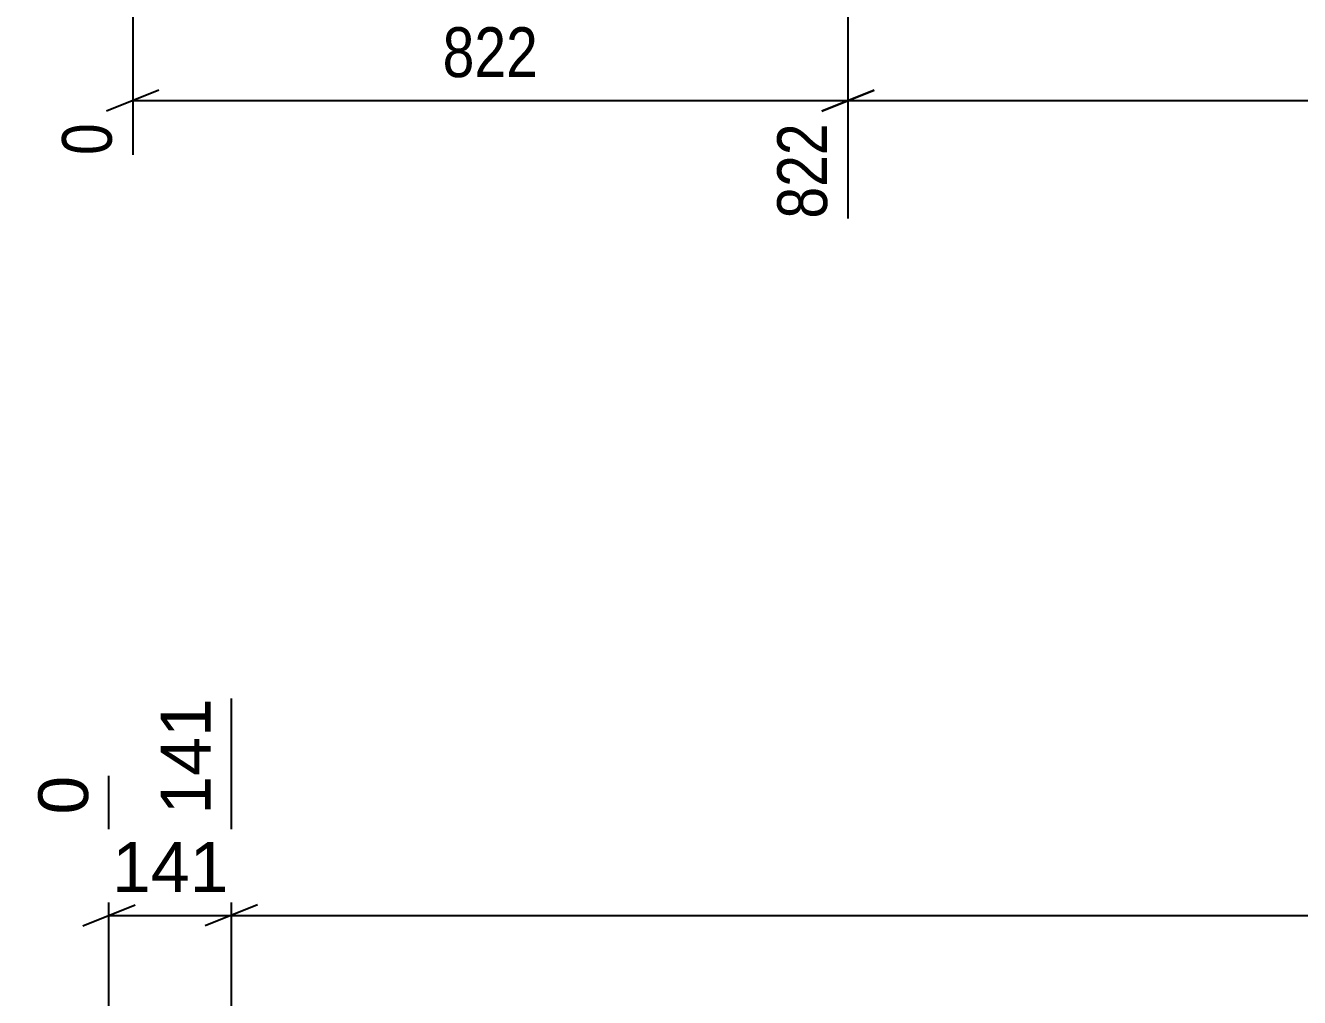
# Model space of a CAD drawing. Header units: millimetres. Extents: x 0 to 1189, y 0 to 841.
# Drawn here: x 160.6 to 233.9, y 543.2 to 599.1 of the extents above; entities that cross this region are included whole.
import ezdxf

# ---------------------------------------------------------------- set-up
doc = ezdxf.new("R2010")
doc.units = ezdxf.units.MM
doc.styles.add('Arial', font='arial.ttf', dxfattribs={"height": 0.2})
doc.styles.add('Arial Narrow', font='ARIALN.TTF', dxfattribs={"height": 0.2})

# ---------------------------------------------------------------- blocks, each defined once
blk = doc.blocks.new('StraightDimension-348435271-11107 - 1689')
at = {"color": 7, "linetype": 'Continuous'}
for p, q in [((172.472, 470.422), (172.472, 560.374)), ((173.972, 548.503), (170.972, 547.303)), ((172.472, 547.903), (310.255, 547.903))]:
    blk.add_line(p, q, dxfattribs=at)
blk = doc.blocks.new('StraightDimension-348435271-11108 - 1689')
at = {"color": 7, "linetype": 'Continuous'}
for p, q in [((172.472, 470.422), (172.472, 560.374)), ((165.434, 470.422), (165.434, 555.927)), ((163.934, 547.303), (166.934, 548.503)), ((173.972, 548.503), (170.972, 547.303)), ((165.434, 547.903), (172.472, 547.903))]:
    blk.add_line(p, q, dxfattribs=at)
at = {"color": 0}
blk.add_wipeout([(172.888, 548.653), (172.888, 552.853), (165.017, 552.853), (165.017, 548.653)], dxfattribs=at)
at = {"color": 3, "style": 'Arial'}
blk.add_text('141', height=2.8652, dxfattribs=at).set_placement((165.617, 549.253))
at = {"color": 0, "linetype": 'Continuous'}
for points in [[(171.872, 560.974), (167.672, 560.974), (167.672, 553.103), (171.872, 553.103)], [(164.834, 556.527), (160.634, 556.527), (160.634, 553.103), (164.834, 553.103)]]:
    blk.add_wipeout(points, dxfattribs=at)
at = {"color": 3, "linetype": 'Continuous', "style": 'Arial'}
for s, height, p in [('141', 2.8652, (171.272, 553.703)), ('0', 2.865, (164.234, 553.703))]:
    blk.add_text(s, height=height, rotation=90.00021, dxfattribs=at).set_placement(p)
blk = doc.blocks.new('StraightDimension-348435271-11551 - 3873')
at = {"color": 7, "linetype": 'Continuous'}
for p, q in [((207.921, 657.542), (207.921, 587.961)), ((209.421, 595.345), (206.421, 594.145)), ((207.921, 594.745), (347.448, 594.745))]:
    blk.add_line(p, q, dxfattribs=at)
blk = doc.blocks.new('StraightDimension-348435271-11552 - 3873')
at = {"color": 7, "linetype": 'Continuous'}
for p, q in [((207.921, 657.542), (207.921, 587.961)), ((166.797, 615.65), (166.797, 591.617)), ((168.297, 595.345), (165.297, 594.145)), ((206.421, 594.145), (209.421, 595.345)), ((166.797, 594.745), (207.921, 594.745))]:
    blk.add_line(p, q, dxfattribs=at)
at = {"color": 0}
blk.add_wipeout([(190.701, 595.495), (190.701, 599.695), (184.017, 599.695), (184.017, 595.495)], dxfattribs=at)
at = {"color": 3, "style": 'Arial Narrow'}
blk.add_text('822', height=2.8633, dxfattribs=at).set_placement((184.617, 596.095))
at = {"color": 0, "linetype": 'Continuous'}
for points in [[(166.197, 594.045), (161.997, 594.045), (161.997, 591.017), (166.197, 591.017)], [(207.321, 594.045), (203.121, 594.045), (203.121, 587.361), (207.321, 587.361)]]:
    blk.add_wipeout(points, dxfattribs=at)
at = {"color": 3, "linetype": 'Continuous', "style": 'Arial Narrow'}
for s, height, p in [('0', 2.863, (165.597, 591.617)), ('822', 2.8633, (206.721, 587.961))]:
    blk.add_text(s, height=height, rotation=90.00021, dxfattribs=at).set_placement(p)

msp = doc.modelspace()

# ---------------------------------------------------------------- block references
for name in ['StraightDimension-348435271-11551 - 3873', 'StraightDimension-348435271-11107 - 1689']:
    msp.add_blockref(name, (0, 0))

# ---------------------------------------------------------------- next in the draw order: block references
for name in ['StraightDimension-348435271-11552 - 3873', 'StraightDimension-348435271-11108 - 1689']:
    msp.add_blockref(name, (0, 0))

doc.saveas('drawing.dxf')
